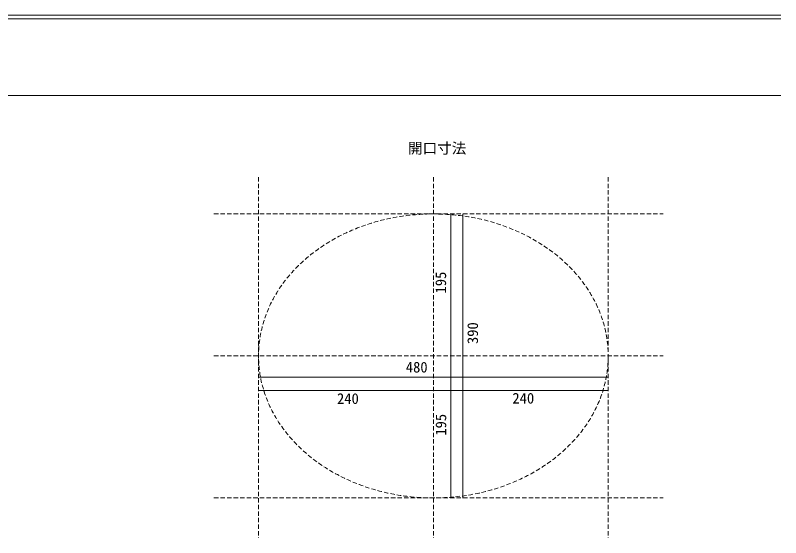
# Model space of a CAD drawing. Units: millimetres, scale not verified. Extents: x -1002 to 1002, y -687 to 676.
# Drawn here: x -49 to 1002, y -77 to 640 of the extents above; entities that cross this region are included whole.
import ezdxf
from ezdxf.enums import TextEntityAlignment as Align

# ---------------------------------------------------------------- set-up
doc = ezdxf.new("R2010")
doc.units = ezdxf.units.MM
doc.header["$LTSCALE"] = 5
doc.linetypes.add('DASHED1', pattern=[1.8, 1.2, -0.6])
doc.layers.add('0-0', color=7, linetype='Continuous', lineweight=15)
doc.layers.add('F-0', color=7, linetype='Continuous', lineweight=15)
doc.styles.add('ＭＳ ゴシック', font='')
doc.styles.get('ＭＳ ゴシック').set_extended_font_data('MS Gothic')

# ---------------------------------------------------------------- blocks, each defined once
blk = doc.blocks.new('_DOT')
at = {"layer": '0-0'}
blk.add_line((0.62, 0), (-0.62, 0), dxfattribs=at)
blk.add_circle((0, 0), 0.625, dxfattribs=at)

msp = doc.modelspace()

# ---------------------------------------------------------------- linework, layer by layer
at = {"layer": 'F-0'}
for p, q in [((1002.034, 640.036), (-1002.086, 640.036)), ((1002.034, 635.036), (-1002.086, 635.036)), ((1002.034, 530.036), (-1002.086, 530.036))]:
    msp.add_line(p, q, dxfattribs=at)
at = {"layer": 'F-0', "linetype": 'DASHED1'}
for p, q in [((285.267, 417.781), (285.267, -77.368)), ((525.267, 417.781), (525.267, -77.368)), ((765.267, 417.781), (765.267, -77.368)), ((224.089, 367.251), (840.759, 367.251)), ((224.089, 172.251), (840.759, 172.251)), ((224.089, -22.749), (840.759, -22.749))]:
    msp.add_line(p, q, dxfattribs=at)
at = {"layer": 'F-0', "lineweight": 18}
for p, q in [((549.281, 172.251), (549.281, 367.251)), ((565.651, -22.749), (565.651, 367.251)), ((549.281, -22.749), (549.281, 172.251)), ((285.267, 143.113), (765.267, 143.113)), ((285.267, 124.711), (525.267, 124.711)), ((525.267, 124.711), (765.267, 124.711))]:
    msp.add_line(p, q, dxfattribs=at)
at = {"layer": 'F-0', "linetype": 'DASHED1'}
msp.add_ellipse((525.267, 172.251), major_axis=(240, 0), ratio=0.8125, dxfattribs=at)

# ---------------------------------------------------------------- block references
at = {"layer": 'F-0', "xscale": 0.24, "yscale": 0.24}
for p in [(549.281, 367.251), (565.651, 367.251), (549.281, 172.251), (549.281, 172.251), (285.267, 143.113), (765.267, 143.113), (285.267, 124.711), (525.267, 124.711), (525.267, 124.711), (765.267, 124.711), (549.281, -22.749), (565.651, -22.749)]:
    msp.add_blockref('_DOT', p, dxfattribs=at)

# ---------------------------------------------------------------- texts
at = {"layer": 'F-0', "style": 'ＭＳ ゴシック'}
for s, p in [('開口寸法', (490.447, 445.77)), ('480', (487.441, 145.113)), ('240', (392.986, 101.979)), ('240', (633.749, 102.455))]:
    msp.add_text(s, height=14.66, dxfattribs=at).set_placement(p, align=Align.BOTTOM_LEFT)
for s, p in [('195', (547.151, 258.047)), ('390', (590.926, 188.578)), ('195', (547.281, 62.751))]:
    msp.add_text(s, height=14.66, rotation=90, dxfattribs=at).set_placement(p, align=Align.BOTTOM_LEFT)

doc.saveas('drawing.dxf')
